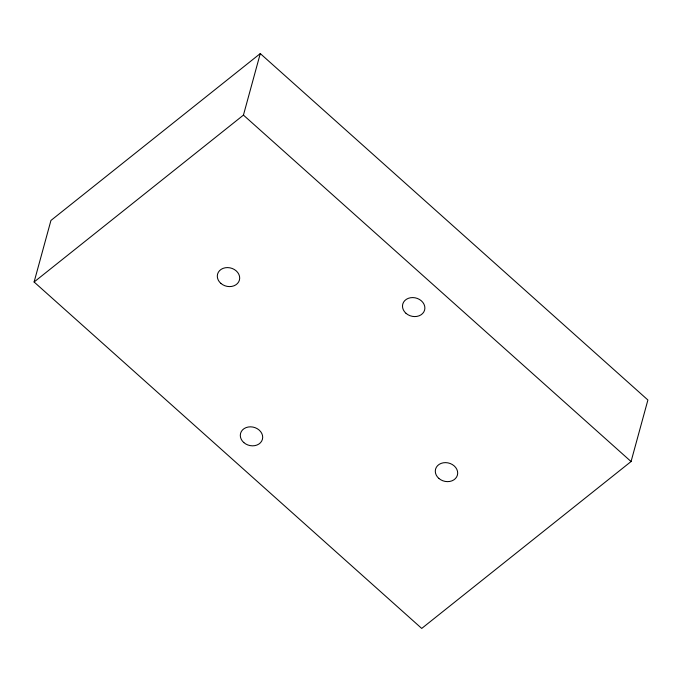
<?xml version="1.0" encoding="UTF-8"?>
<svg xmlns="http://www.w3.org/2000/svg" width="682" height="682" viewBox="0 0 682 682"><rect width="100%" height="100%" fill="white"/><g stroke="black" fill="none" stroke-linecap="round" stroke-linejoin="round"><path stroke-width="1.02" d="M34.1 281.998L50.937 220.457L260.277 53.571L647.9 400.002L631.063 461.543L421.723 628.429L34.1 281.998L243.44 115.105L260.277 53.571M243.44 115.105L631.063 461.543M438.824 478.389A11.321 9.352 15.3 0 0 457.392 475.192A11.321 9.352 15.3 0 0 443.266 462.805A11.321 9.352 15.3 0 0 438.824 478.389M406.02 313.336A11.321 9.352 15.3 0 0 424.588 310.139A11.321 9.352 15.3 0 0 410.462 297.753A11.321 9.352 15.3 0 0 406.02 313.336M243.832 442.592A11.321 9.352 15.3 0 0 262.4 439.396A11.321 9.352 15.3 0 0 248.265 427.009A11.321 9.352 15.3 0 0 243.832 442.592M220.832 283.354A11.321 9.352 15.3 0 0 239.399 280.157A11.321 9.352 15.3 0 0 225.265 267.77A11.321 9.352 15.3 0 0 220.832 283.354"/></g></svg>
